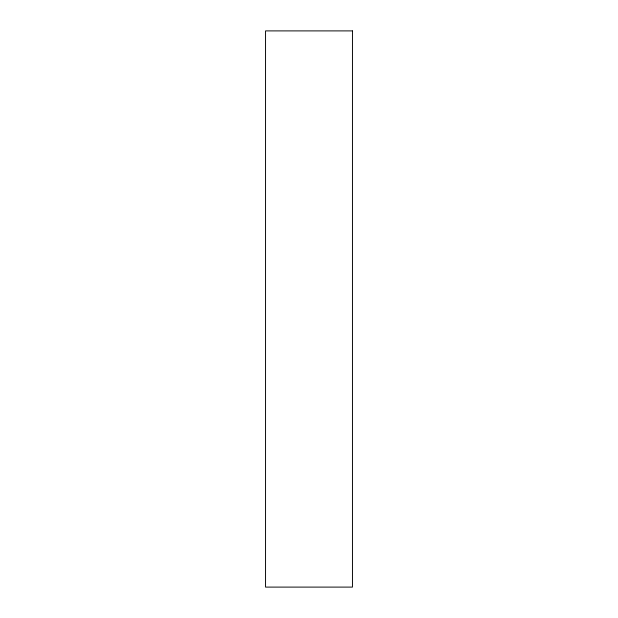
<?xml version="1.0" encoding="UTF-8"?>
<svg xmlns="http://www.w3.org/2000/svg" width="618" height="618" viewBox="0 0 618 618"><rect width="100%" height="100%" fill="white"/><g stroke="black" fill="none" stroke-linecap="round" stroke-linejoin="round"><path stroke-width="0.93" d="M352.453 30.9L265.547 30.9L265.547 587.1L352.453 587.1L352.453 30.9"/></g></svg>
